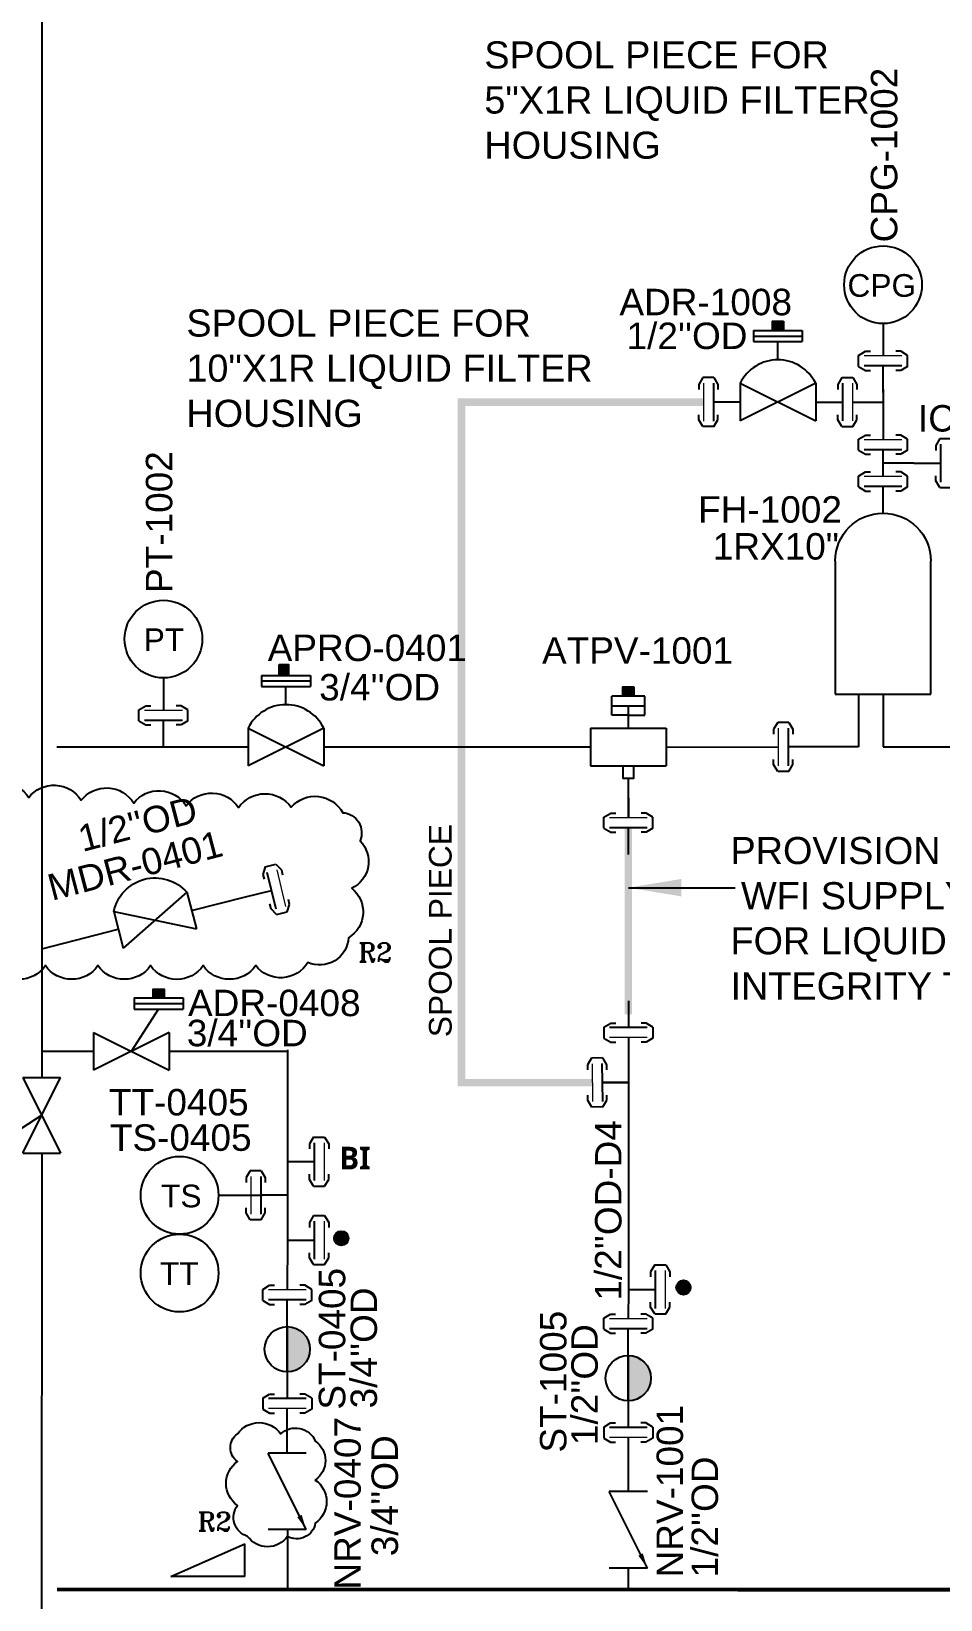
# Model space of a CAD drawing. Header units: millimetres. Extents: x -6754 to 5895, y -4820 to 1016.
# Drawn here: x -1479.3 to -1359, y -1977.1 to -1769.7 of the extents above; entities that cross this region are included whole.
import ezdxf
from ezdxf.enums import TextEntityAlignment as Align

# ---------------------------------------------------------------- set-up
doc = ezdxf.new("R2010")
doc.units = ezdxf.units.MM
doc.linetypes.add('ACAD_ISO04W100', pattern=[30.5, 24, -3, 0.5, -3])
doc.linetypes.add('HIDDEN', pattern=[0.375, 0.25, -0.125])
doc.layers.get('0').update_dxf_attribs({"linetype": 'CONTINUOUS'})
for name, color, linetype in [('can_move', 7, 'CONTINUOUS'), ('E---INDID------', 7, 'CONTINUOUS'), ('E---INDID-TEXT-25-35', 2, 'CONTINUOUS'), ('P---PFLGD------', 7, 'CONTINUOUS'), ('P---PFLTD-TEXT-25-35', 2, 'CONTINUOUS'), ('P---PLINB-CA029', 7, 'CONTINUOUS'), ('P---PLINB-CON004', 7, 'CONTINUOUS'), ('P---PLINB-CON012', 7, 'CONTINUOUS'), ('P---PLINB-DRH082', 7, 'CONTINUOUS'), ('P---PLINB-DRH118', 7, 'CONTINUOUS'), ('P---PLINB-DRH120', 7, 'CONTINUOUS'), ('P---PLINB-DRH201', 7, 'CONTINUOUS'), ('P---PLINB-DRH215', 7, 'CONTINUOUS'), ('P---PLINB-DRH235', 7, 'CONTINUOUS'), ('P---PLINB-DRH242', 7, 'CONTINUOUS'), ('P---PLINB-DROD036', 7, 'CONTINUOUS'), ('P---PLINB-DROD062', 7, 'CONTINUOUS'), ('P---PLINB-PRO026', 7, 'CONTINUOUS'), ('P---PLINB-PRO037', 7, 'CONTINUOUS'), ('P---PLIND-TEXT-25-35', 2, 'CONTINUOUS'), ('P---PVLSD-TEXT-18-25', 3, 'CONTINUOUS'), ('P---PVLSD-TEXT-25-35', 2, 'CONTINUOUS'), ('P---STRND------', 7, 'CONTINUOUS'), ('P---STRND-TEXT-25-35', 2, 'CONTINUOUS'), ('P---TANKB-V02', 7, 'CONTINUOUS'), ('P---TANKB-V04', 7, 'CONTINUOUS'), ('P---TANKB-V10', 7, 'CONTINUOUS'), ('VALVE', 6, 'CONTINUOUS')]:
    doc.layers.add(name, color=color, linetype=linetype)
doc.styles.add('ROMANS', font='romans.shx')
doc.styles.add('ROMANT', font='romant.shx')
doc.styles.get("Standard").update_dxf_attribs({"font": 'arial.ttf'})
doc.dimstyles.new('ISO-25', dxfattribs={"dimtxt": 2.5, "dimasz": 2.5, "dimexe": 1.25, "dimexo": 0.625, "dimtad": 1, "dimdec": 4, "dimdsep": 46, "dimlunit": 6, "dimtxsty": 'STANDARD', "dimcen": 2.5, "dimadec": 0, "dimazin": 0, "dimtfac": 1, "dimtdec": 4, "dimtmove": 0, "dimatfit": 3, "dimfxl": 1, "dimtolj": 1, "dimtzin": 0, "dimarcsym": 0})
doc.dimstyles.get("Standard").update_dxf_attribs({"dimtxt": 2.5, "dimasz": 2.5, "dimexe": 1.25, "dimexo": 0.625, "dimtad": 1, "dimdec": 4, "dimdsep": 46, "dimlunit": 6, "dimtxsty": 'STANDARD', "dimcen": 2.5, "dimadec": 0, "dimazin": 0, "dimtfac": 1, "dimtdec": 4, "dimtmove": 0, "dimatfit": 3, "dimfxl": 1, "dimtolj": 1, "dimtzin": 0, "dimarcsym": 0})

# ---------------------------------------------------------------- blocks, each defined once
blk = doc.blocks.new('phi_158253411749')
at = {"color": 0, "linetype": 'ByBlock'}
for p, q in [((-5.27, 0), (-5.27, 14.69)), ((5.27, 14.69), (5.27, 0)), ((5.27, 0), (-5.27, 0))]:
    blk.add_line(p, q, dxfattribs=at)
blk.add_arc((0, 14.69), 5.27, 0, 180, dxfattribs=at)
at = {"flags": 1}
for p, rotation in [((0, 19.96), 90), ((0, 0), 270), ((3.7, 0), 270)]:
    blk.add_attdef('PHI_CONNECTIONPOINT', p, '', height=0.1, rotation=rotation, dxfattribs=at)
for tag, p in [('CODE', (10.48, 12.92)), ('SIZE1_PRAJ', (9.13, 8.87)), ('USER1', (11.27, 4.28))]:
    blk.add_attdef(tag, p, '', height=3.5)
blk = doc.blocks.new('rgyjryjyfrjfhjgfgj')
at = {"color": 0, "linetype": 'ByBlock'}
for p, q in [((716.48, 396.87), (717.39, 397.41)), ((717.39, 397.41), (718.05, 397.41)), ((722.07, 397.41), (721.4, 397.41)), ((722.97, 396.87), (722.07, 397.41)), ((722.97, 395.42), (722.97, 396.87)), ((716.48, 395.42), (717.39, 394.88)), ((717.39, 394.88), (718.05, 394.88)), ((722.07, 394.88), (721.4, 394.88)), ((722.97, 395.42), (722.07, 394.88))]:
    blk.add_line(p, q, dxfattribs=at)
at = {"color": 6, "linetype": 'ByBlock'}
blk.add_line((719.73, 391.95), (719.73, 395.48), dxfattribs=at)
at = {"color": 1, "linetype": 'ByBlock', "lineweight": 15}
blk.add_lwpolyline([(717.23, 396.8), (722.23, 396.8)], dxfattribs=at)
at = {"color": 6, "linetype": 'ByBlock'}
blk.add_lwpolyline([(717.23, 395.48), (722.23, 395.48)], dxfattribs=at)
blk = doc.blocks.new('phi_15825218758')
at = {"color": 0, "linetype": 'ByBlock'}
blk.add_line((-3.24, 3.47), (-3.24, 4.92), dxfattribs=at)
blk.add_blockref('rgyjryjyfrjfhjgfgj', (-719.73, -391.95), dxfattribs=at)
at = {"flags": 1}
for p, rotation in [((0, 4.85), 90), ((0, 0), 270)]:
    blk.add_attdef('PHI_CONNECTIONPOINT', p, '', height=0.1, rotation=rotation, dxfattribs=at)
blk = doc.blocks.new('ADV')
at = {"color": 6}
blk.add_arc((1709.4, 811.99), 5.59, 26.5651, 153.4349, dxfattribs=at)
at = {"layer": 'VALVE'}
for p, q in [((1706.18, 821.46), (1712.63, 821.46)), ((1706.18, 821.46), (1706.18, 819.98)), ((1712.63, 821.46), (1712.63, 819.98)), ((1706.18, 820.72), (1712.63, 820.72)), ((1706.18, 819.98), (1712.63, 819.98)), ((1709.4, 817.58), (1709.4, 819.98)), ((1704.4, 814.49), (1704.4, 809.49)), ((1714.4, 814.49), (1704.4, 809.49)), ((1704.4, 814.49), (1714.4, 809.49)), ((1714.4, 814.49), (1714.4, 809.49))]:
    blk.add_line(p, q, dxfattribs=at)
blk = doc.blocks.new('phi_15863337301')
at = {"color": 0, "linetype": 'ByBlock'}
blk.add_blockref('ADV', (-1709.4, -811.99), dxfattribs=at)
at = {"flags": 1}
blk.add_attdef('PHI_CONNECTIONPOINT', (-5, 0), '', height=0.1, rotation=180, dxfattribs=at)
for tag, p in [('PHI_INSERTPOINT', (0, 0)), ('PHI_CONNECTIONPOINT', (5, 0))]:
    blk.add_attdef(tag, p, '', height=0.1, dxfattribs=at)
for tag, p in [('PRJ_TAG_B', (-8.12, -5.93)), ('DNCALC', (-3.96, -9.44))]:
    blk.add_attdef(tag, p, '', height=2.5)
blk = doc.blocks.new('ST1')
at = {"linetype": 'ByBlock'}
h = blk.add_hatch(color=0, dxfattribs=at)
h.dxf.hatch_style = 1
h.paths.add_polyline_path([(289.45, -286.11), (289.45, -291.11, 0.414214), (291.95, -288.61, 0.414214)])
at = {"color": 0, "linetype": 'ByBlock'}
blk.add_line((289.45, -291.11), (289.45, -286.11), dxfattribs=at)
blk.add_circle((289.45, -288.61), 2.5, dxfattribs=at)
blk = doc.blocks.new('phi_15831288483')
at = {"color": 0, "linetype": 'ByBlock', "xscale": 1.2, "yscale": 1.2, "zscale": 1.2}
blk.add_blockref('ST1', (-347.34, 343.33), dxfattribs=at)
at = {"extrusion": (7.4988e-33, 1.22465e-16, -1), "flags": 1}
for tag, p, rotation in [('PHI_CONNECTIONPOINT', (0, -0.19), 90), ('PHI_CONNECTIONPOINT', (0, -6), 270), ('PHI_INSERTPOINT', (0, -6), 180)]:
    blk.add_attdef(tag, p, '', height=0.1, rotation=rotation, dxfattribs=at)
for tag, p in [('CODE', (4.53, -2.75)), ('DN1', (6.61, -7.4))]:
    blk.add_attdef(tag, p, '', height=3.5)
blk = doc.blocks.new('CPG 1')
at = {"color": 0, "linetype": 'ByBlock'}
blk.add_line((2154.07, -1067.18), (2154.07, -1071.45), dxfattribs=at)
blk.add_circle((2154.07, -1062.04), 5.14, dxfattribs=at)
blk.add_text('CPG', height=3, rotation=359.9879, dxfattribs=at).set_placement((2149.37, -1063.63))
blk = doc.blocks.new('phi_158252447930')
at = {"color": 0, "linetype": 'ByBlock'}
blk.add_blockref('CPG 1', (-2154.07, 1071.45), dxfattribs=at)
blk.add_attdef('PLANT_BMK', (1.5, 15.32), '', height=3.2, rotation=90)
at = {"flags": 1}
for tag in ['PHI_CONNECTIONPOINT', 'PHI_INSERTPOINT']:
    blk.add_attdef(tag, (0, 0), '', height=0.1, rotation=269.9879, dxfattribs=at)
blk = doc.blocks.new('A$C66D9105F')
at = {"color": 5}
for p, q in [((0, 0), (0, 4.35)), ((9.77, 0), (0, 4.35)), ((0, 0), (9.77, 0))]:
    blk.add_line(p, q, dxfattribs=at)
blk = doc.blocks.new('phi_158252426326')
at = {"color": 0, "linetype": 'ByBlock'}
blk.add_line((-4.27, 0), (1.56, 0), dxfattribs=at)
blk.add_circle((-9.41, 0), 5.14, dxfattribs=at)
blk.add_text('TS', height=3, dxfattribs=at).set_placement((-11.86, -1.59))
blk.add_attdef('DEVICE', (-13.49, 5.97), '', height=3.5)
at = {"flags": 1}
for tag in ['PHI_CONNECTIONPOINT', 'PHI_INSERTPOINT']:
    blk.add_attdef(tag, (-16.11, -0.29), '', height=0.1, dxfattribs=at)
blk = doc.blocks.new('phi_158252436928')
at = {"color": 0, "linetype": 'ByBlock'}
blk.add_circle((-5.14, 0), 5.14, dxfattribs=at)
blk.add_text('TT', height=3, rotation=359.9879, dxfattribs=at).set_placement((-7.75, -1.58))
at = {"flags": 1}
for tag in ['PHI_CONNECTIONPOINT', 'PHI_INSERTPOINT']:
    blk.add_attdef(tag, (0, 0), '', height=0.1, rotation=359.9879, dxfattribs=at)
blk.add_attdef('DEVICE', (-12.28, -9.32), '', height=3.5)
blk = doc.blocks.new('phi_158253606254')
at = {"color": 0, "linetype": 'ByBlock'}
blk.add_line((0, 4.27), (0, 0), dxfattribs=at)
blk.add_circle((0, 9.41), 5.14, dxfattribs=at)
blk.add_text('PT', height=3, rotation=359.9879, dxfattribs=at).set_placement((-2.61, 7.83))
blk.add_attdef('PLANT_BMK', (1.5, 15.32), '', height=3.2, rotation=90)
at = {"flags": 1}
for tag in ['PHI_CONNECTIONPOINT', 'PHI_INSERTPOINT']:
    blk.add_attdef(tag, (0, 0), '', height=0.1, rotation=269.9879, dxfattribs=at)
blk = doc.blocks.new('APV')
at = {"color": 6}
blk.add_line((1637.22, 801.29), (1640.82, 806.87), dxfattribs=at)
at = {"layer": 'VALVE'}
for p, q in [((1637.59, 808.35), (1644.05, 808.35)), ((1637.59, 808.35), (1637.59, 806.87)), ((1637.59, 807.61), (1644.05, 807.61)), ((1637.59, 806.87), (1644.05, 806.87)), ((1644.05, 808.35), (1644.05, 806.87)), ((1632.22, 803.79), (1632.22, 798.79)), ((1642.22, 803.79), (1632.22, 798.79)), ((1632.22, 803.79), (1642.22, 798.79)), ((1642.22, 803.79), (1642.22, 798.79))]:
    blk.add_line(p, q, dxfattribs=at)
blk = doc.blocks.new('phi_16763042120')
at = {"color": 0, "linetype": 'ByBlock'}
blk.add_blockref('APV', (-1637.22, -801.29), dxfattribs=at)
at = {"flags": 1}
blk.add_attdef('PHI_CONNECTIONPOINT', (-5, 0), '', height=0.1, rotation=180, dxfattribs=at)
for tag, p in [('PHI_INSERTPOINT', (0, 0)), ('PHI_CONNECTIONPOINT', (5, 0))]:
    blk.add_attdef(tag, p, '', height=0.1, dxfattribs=at)
at = {"color": 7}
for tag, p in [('PRJ_TAG_B', (-13.53, -6.4)), ('DNCALC', (-9.38, -11.66))]:
    blk.add_attdef(tag, p, '', height=3.5, dxfattribs=at)
blk = doc.blocks.new('phi_15825452495')
at = {"color": 0, "linetype": 'ByBlock'}
blk.add_blockref('APV', (-1637.22, -801.29), dxfattribs=at)
at = {"flags": 1}
blk.add_attdef('PHI_CONNECTIONPOINT', (-5, 0), '', height=0.1, rotation=180, dxfattribs=at)
for tag, p in [('PHI_INSERTPOINT', (0, 0)), ('PHI_CONNECTIONPOINT', (5, 0))]:
    blk.add_attdef(tag, p, '', height=0.1, dxfattribs=at)
for tag, p in [('PRJ_TAG_B', (-8.12, -6.4)), ('DNCALC', (-3.96, -9.91))]:
    blk.add_attdef(tag, p, '', height=2.5)
blk = doc.blocks.new('mdv')
at = {"color": 6}
blk.add_arc((2897.55, 795.91), 5.59, 26.5651, 153.4349, dxfattribs=at)
at = {"layer": 'VALVE'}
for p, q in [((2892.55, 798.41), (2892.55, 793.41)), ((2902.55, 798.41), (2892.55, 793.41)), ((2892.55, 798.41), (2902.55, 793.41)), ((2902.55, 798.41), (2902.55, 793.41))]:
    blk.add_line(p, q, dxfattribs=at)
blk = doc.blocks.new('phi_158262624512')
at = {"color": 0, "linetype": 'ByBlock'}
blk.add_blockref('mdv', (-2897.55, -795.91), dxfattribs=at)
at = {"flags": 1}
blk.add_attdef('PHI_CONNECTIONPOINT', (-5, 0), '', height=0.1, rotation=180, dxfattribs=at)
for tag, p in [('PHI_INSERTPOINT', (0, 0)), ('PHI_CONNECTIONPOINT', (5, 0))]:
    blk.add_attdef(tag, p, '', height=0.1, dxfattribs=at)
for tag, p in [('PRJ_TAG_B', (-11.44, -5.46)), ('DNCALC', (-6.73, -8.7))]:
    blk.add_attdef(tag, p, '', height=2.5)
blk = doc.blocks.new('A$C73A0612B')
at = {"layer": 'VALVE'}
for p, q in [((0, 12.63), (0, 0)), ((25.25, 12.63), (25.25, 0))]:
    blk.add_line(p, q, dxfattribs=at)
at = {"color": 6}
blk.add_leader([(25.25, 12.63), (0, 0)], dimstyle='STANDARD', override={"dimasz": 5}, dxfattribs=at)
blk = doc.blocks.new('phi_15826258899')
at = {"color": 0, "linetype": 'ByBlock', "xscale": 0.4, "yscale": 0.4, "zscale": 0.4}
blk.add_blockref('A$C73A0612B', (-5.05, -2.53), dxfattribs=at)
at = {"flags": 1}
blk.add_attdef('PHI_CONNECTIONPOINT', (-5.05, 0), '', height=0.1, rotation=180, dxfattribs=at)
for tag, p in [('PHI_INSERTPOINT', (0, 0)), ('PHI_CONNECTIONPOINT', (5.05, 0))]:
    blk.add_attdef(tag, p, '', height=0.1, dxfattribs=at)
for tag, p in [('TAG_PRJ', (-5.8, -5.6)), ('CODE', (-3.82, -8.78)), ('DNCALC', (-3.82, -12.17))]:
    blk.add_attdef(tag, p, '', height=2.5)

msp = doc.modelspace()

# ---------------------------------------------------------------- hatches: boundary and pattern name
h = msp.add_hatch(color=1)
h.dxf.hatch_style = 1
h.paths.add_polyline_path([(-1381.24, -1809.29), (-1379.79, -1809.29), (-1379.79, -1808.05), (-1381.24, -1808.05)])
h = msp.add_hatch(color=1)
h.dxf.hatch_style = 1
h.paths.add_polyline_path([(-1445.28, -1854.9), (-1445.28, -1853.45), (-1446.51, -1853.45), (-1446.51, -1854.9)])
h = msp.add_hatch(color=1)
h.dxf.hatch_style = 1
h.paths.add_polyline_path([(-1401.03, -1857.65), (-1399.58, -1857.65), (-1399.58, -1856.41), (-1401.03, -1856.41)])
h = msp.add_hatch(color=1)
h.dxf.hatch_style = 1
h.paths.add_polyline_path([(-1461.71, -1896.41), (-1463.16, -1896.41), (-1463.16, -1897.65), (-1461.71, -1897.65)])
h = msp.add_hatch(color=256)
h.dxf.hatch_style = 1
h.paths.add_polyline_path([(-1439.23, -1929.33, 1), (-1437.33, -1929.33, 1)])
h = msp.add_hatch(color=256)
h.dxf.hatch_style = 1
h.paths.add_polyline_path([(-1393.96, -1935.84, 1), (-1392.05, -1935.84, 1)])

# ---------------------------------------------------------------- linework, layer by layer
at = {"color": 0, "linetype": 'ByBlock'}
msp.add_line((-1388.99, -1815.51), (-1390.44, -1815.51), dxfattribs=at)
at = {"color": 6}
for p, q in [((-1370.66, -1818.75), (-1366.61, -1818.75)), ((-1366.61, -1817.04), (-1366.61, -1823.74)), ((-1362.55, -1826.83), (-1366.61, -1826.83)), ((-1400.3, -1860.15), (-1400.3, -1858.9))]:
    msp.add_line(p, q, dxfattribs=at)
for p, q in [((-1369.86, -1857.4), (-1369.86, -1864.36)), ((-1366.61, -1857.4), (-1366.61, -1864.36)), ((-1369.86, -1864.36), (-1375.62, -1864.36)), ((-1366.61, -1864.36), (-1357.6, -1864.36)), ((-1458.08, -1886), (-1450.96, -1884.17)), ((-1477.9, -1891.04), (-1467.77, -1888.46)), ((-1445.44, -1957.74), (-1445.42, -1951.87))]:
    msp.add_line(p, q)
at = {"color": 1}
for points in [[(-1379.79, -1808.05), (-1379.79, -1809.29), (-1381.24, -1809.29), (-1381.24, -1808.05)], [(-1446.51, -1853.45), (-1445.28, -1853.45), (-1445.28, -1854.9), (-1446.51, -1854.9)], [(-1399.58, -1856.41), (-1399.58, -1857.65), (-1401.03, -1857.65), (-1401.03, -1856.41)], [(-1463.16, -1897.55), (-1463.16, -1896.41), (-1461.71, -1896.41), (-1461.71, -1897.55)]]:
    msp.add_lwpolyline(points, close=True, dxfattribs=at)
for points in [[(-1400.3, -1873.71), (-1400.3, -1868.54)], [(-1403.76, -1908.75), (-1400.3, -1908.74)]]:
    msp.add_lwpolyline(points)
for points in [[(-1486.57, -1870.69, -0.520567), (-1479.63, -1871.05, -0.520567), (-1472.69, -1871.41, -0.520567), (-1465.74, -1871.78, -0.520567), (-1458.8, -1872.14, -0.520567), (-1451.86, -1872.38, -0.520567), (-1444.91, -1872.32, -0.520567), (-1438.08, -1873.05, -0.520567), (-1435.8, -1876.78, -0.520567), (-1436.9, -1883.04, -0.520567), (-1437.31, -1889.59, -0.520567), (-1442.7, -1892.87, -0.520567), (-1449.6, -1893.28, -0.520567), (-1456.55, -1893.28, -0.520567), (-1463.51, -1893.28, -0.520567), (-1470.46, -1893.28, -0.520567), (-1477.41, -1893.28, -0.520567), (-1484.36, -1893.28, -0.520567), (-1486.57, -1888.54, -0.520567), (-1486.57, -1881.59, -0.520567), (-1486.57, -1874.63, -0.520567)], [(-1452, -1955.2, -0.520567), (-1446.29, -1955.2, -0.520567), (-1441.71, -1956.16, -0.520567), (-1441.71, -1961.3, -0.520567), (-1441.71, -1967, -0.520567), (-1445.39, -1968.75, -0.520567), (-1450.67, -1968.75, -0.520567), (-1452, -1964.66, -0.520567), (-1452, -1958.84, -0.520567)]]:
    msp.add_lwpolyline(points, format="xyb", close=True, dxfattribs=at)
at = {"linetype": 'HIDDEN', "ltscale": 20, "const_width": 1}
msp.add_lwpolyline([(-1400.3, -1899.71), (-1400.3, -1875.03)], dxfattribs=at)
for centre in [(-1438.28, -1929.33), (-1393.01, -1935.84)]:
    msp.add_circle(centre, 0.952)
at = {"layer": 'can_move', "linetype": 'HIDDEN', "ltscale": 20, "const_width": 1}
msp.add_lwpolyline([(-1390.37, -1818.75), (-1422.38, -1818.75), (-1422.38, -1908.76), (-1405.08, -1908.75)], dxfattribs=at)
at = {"layer": 'P---PLINB-CON004', "color": 230, "linetype": 'ACAD_ISO04W100', "const_width": 0.5}
for points in [[(-1421.88, -1975.79), (-1400.31, -1975.79)], [(-1392.68, -1975.79), (-1311.69, -1975.83)]]:
    msp.add_lwpolyline(points, dxfattribs=at)
at = {"layer": 'P---PLINB-CON012', "color": 230, "linetype": 'ACAD_ISO04W100', "const_width": 0.5}
for points in [[(-1475.9, -1975.79), (-1445.41, -1975.79)], [(-1445.41, -1975.79), (-1421.88, -1975.79)], [(-1400.31, -1975.79), (-1392.68, -1975.79)]]:
    msp.add_lwpolyline(points, dxfattribs=at)
at = {"layer": 'P---PLINB-DRH082', "color": 7, "linetype": 'Continuous', "ltscale": 0.1}
for points in [[(-1400.31, -1868.54), (-1400.3, -1873.71)], [(-1400.3, -1902.8), (-1400.28, -1936.1)], [(-1400.28, -1936.1), (-1400.31, -1939.97)], [(-1400.31, -1955.68), (-1400.31, -1962.84)], [(-1400.31, -1972.94), (-1400.31, -1975.79)]]:
    msp.add_lwpolyline(points, dxfattribs=at)
at = {"layer": 'P---PLINB-DRH118', "color": 7, "linetype": 'Continuous', "ltscale": 0.1}
msp.add_lwpolyline([(-1400.31, -1945.02), (-1400.31, -1950.83)], dxfattribs=at)
at = {"layer": 'P---PLINB-DRH201', "color": 7, "linetype": 'Continuous', "ltscale": 0.1}
for points in [[(-1445.42, -1941.2), (-1445.42, -1947.01)], [(-1445.41, -1967.84), (-1445.41, -1975.79)]]:
    msp.add_lwpolyline(points, dxfattribs=at)
at = {"layer": 'P---PLINB-DRH235', "color": 7, "linetype": 'Continuous', "ltscale": 0.1}
for points in [[(-1477.9, -1904.61), (-1471.04, -1904.61)], [(-1461.04, -1904.61), (-1445.41, -1904.61)], [(-1445.41, -1904.42), (-1445.4, -1919.2)], [(-1445.4, -1919.2), (-1445.4, -1923.65)], [(-1445.4, -1923.65), (-1445.4, -1929.58)], [(-1445.4, -1929.58), (-1445.42, -1936.16)]]:
    msp.add_lwpolyline(points, dxfattribs=at)
at = {"layer": 'P---PLINB-DRH242', "color": 7, "linetype": 'Continuous', "ltscale": 0.1}
for points in [[(-1477.9, -1650.44), (-1477.9, -1904.61)], [(-1477.9, -1904.61), (-1477.9, -1908.07)], [(-1477.9, -1918.07), (-1477.93, -1982.18)]]:
    msp.add_lwpolyline(points, dxfattribs=at)
at = {"layer": 'P---PLINB-PRO026', "color": 4, "linetype": 'Continuous', "ltscale": 0.1}
msp.add_lwpolyline([(-1395.3, -1864.37), (-1380.47, -1864.36)], dxfattribs=at)
at = {"layer": 'P---PLINB-PRO037', "color": 4, "linetype": 'Continuous', "ltscale": 0.1}
for points in [[(-1475.9, -1864.36), (-1461.8, -1864.36)], [(-1461.8, -1864.36), (-1450.6, -1864.36)], [(-1440.6, -1864.36), (-1405.3, -1864.36)]]:
    msp.add_lwpolyline(points, dxfattribs=at)
at = {"layer": 'VALVE', "color": 6}
for p, q in [((-1398.12, -1857.65), (-1402.49, -1857.65)), ((-1402.49, -1860.15), (-1402.49, -1857.65)), ((-1398.12, -1860.15), (-1398.12, -1857.65)), ((-1402.49, -1858.9), (-1398.12, -1858.9)), ((-1400.3, -1860.15), (-1402.49, -1860.15)), ((-1400.3, -1861.87), (-1400.3, -1860.15)), ((-1400.3, -1860.15), (-1398.12, -1860.15))]:
    msp.add_line(p, q, dxfattribs=at)
at = {"layer": 'VALVE'}
for p, q in [((-1405.3, -1861.87), (-1405.3, -1866.87)), ((-1405.3, -1861.87), (-1395.3, -1861.87)), ((-1395.3, -1861.87), (-1395.3, -1866.87)), ((-1405.3, -1866.87), (-1395.3, -1866.87))]:
    msp.add_line(p, q, dxfattribs=at)
msp.add_lwpolyline([(-1400.99, -1866.87), (-1399.62, -1866.87), (-1399.62, -1868.54), (-1400.99, -1868.54)], close=True, dxfattribs=at)

# ---------------------------------------------------------------- block references
at = {"color": 0, "linetype": 'ByBlock', "xscale": -1, "rotation": 90}
msp.add_blockref('rgyjryjyfrjfhjgfgj', (-993.57, -1099.03), dxfattribs=at)
at = {"xscale": -1}
msp.add_blockref('A$C66D9105F', (-1451.04, -1974.07), dxfattribs=at)
at = {"layer": 'E---INDID------'}
ref = msp.add_blockref('phi_158252436928', (-1454.52, -1933.93), dxfattribs=at)
ref.add_attrib('DEVICE', 'TT-0405', (-1469.01, -1913.09), dxfattribs={"layer": 'E---INDID-TEXT-25-35', "color": 7, "height": 3.5})
at = {"layer": 'P---PFLGD------', "rotation": 270}
msp.add_blockref('phi_15825218758', (-1362.55, -1826.83), dxfattribs=at)
at = {"layer": 'P---PLINB-CA029'}
ref = msp.add_blockref('phi_158252447930', (-1366.61, -1812.65), dxfattribs=at)
ref.add_attrib('PLANT_BMK', 'CPG-1002', (-1364.72, -1797.64), dxfattribs={"layer": 'E---INDID-TEXT-25-35', "color": 7, "height": 3.5, "rotation": 90})
at = {"layer": 'P---PLINB-CA029', "xscale": -1}
for p in [(-1366.61, -1817.5), (-1366.61, -1828.59), (-1366.61, -1833.45)]:
    msp.add_blockref('phi_15825218758', p, dxfattribs=at)
at = {"layer": 'P---PLINB-DRH082', "xscale": -1}
for p in [(-1400.3, -1878.57), (-1400.31, -1944.83)]:
    msp.add_blockref('phi_15825218758', p, dxfattribs=at)
at = {"layer": 'P---PLINB-DRH082'}
for p, rotation in [((-1400.3, -1897.94), 180), ((-1400.28, -1936.1), 270)]:
    msp.add_blockref('phi_15825218758', p, dxfattribs=dict(at, rotation=rotation))
ref = msp.add_blockref('phi_15826258899', (-1400.31, -1967.89), dxfattribs=dict(at, rotation=269.9999999999999))
ref.add_attrib('CODE', 'NRV-1001', dxfattribs={"layer": 'P---PVLSD-TEXT-18-25', "color": 7, "height": 3.5, "rotation": 90}).set_placement((-1396.57, -1951.36), align=Align.TOP_RIGHT)
ref.add_attrib('DNCALC', "1/2''OD", dxfattribs={"layer": 'P---PVLSD-TEXT-18-25', "color": 7, "height": 3.5, "rotation": 90}).set_placement((-1391.94, -1958.19), align=Align.TOP_RIGHT)
at = {"layer": 'P---PLINB-DRH118'}
ref = msp.add_blockref('phi_15831288483', (-1400.31, -1944.83), dxfattribs=at)
ref.add_attrib('DN1', "1/2''OD", (-1404.35, -1956.69), dxfattribs={"layer": 'P---PFLTD-TEXT-25-35', "color": 7, "height": 3.5, "rotation": 90})
ref.add_attrib('CODE', 'ST-1005', (-1408.49, -1957.67), dxfattribs={"layer": 'P---PFLTD-TEXT-25-35', "color": 7, "height": 3.5, "rotation": 90})
at = {"layer": 'P---PLINB-DRH118', "rotation": 180}
msp.add_blockref('phi_15825218758', (-1400.31, -1950.83), dxfattribs=at)
at = {"layer": 'P---PLINB-DRH120'}
ref = msp.add_blockref('phi_15826258899', (-1445.44, -1962.79), dxfattribs=dict(at, rotation=269.9999999999999))
ref.add_attrib('CODE', 'NRV-0407', dxfattribs={"layer": 'P---PVLSD-TEXT-18-25', "color": 7, "height": 3.5, "rotation": 90}).set_placement((-1439.2, -1952.96), align=Align.TOP_RIGHT)
ref.add_attrib('DNCALC', "3/4''OD", dxfattribs={"layer": 'P---PVLSD-TEXT-18-25', "color": 7, "height": 3.5, "rotation": 90}).set_placement((-1434.28, -1955.38), align=Align.TOP_RIGHT)
at = {"layer": 'P---PLINB-DRH201'}
ref = msp.add_blockref('phi_15831288483', (-1445.42, -1941.01), dxfattribs=at)
ref.add_attrib('DN1', "3/4''OD", (-1433.55, -1951.83), dxfattribs={"layer": 'P---PFLTD-TEXT-25-35', "color": 7, "height": 3.5, "rotation": 90})
ref.add_attrib('CODE', 'ST-0405', (-1437.75, -1952), dxfattribs={"layer": 'P---PFLTD-TEXT-25-35', "color": 7, "height": 3.5, "rotation": 90})
at = {"layer": 'P---PLINB-DRH201', "rotation": 180}
msp.add_blockref('phi_15825218758', (-1445.42, -1947.01), dxfattribs=at)
at = {"layer": 'P---PLINB-DRH215', "rotation": 283.4027019227205}
msp.add_blockref('phi_15825218758', (-1450.96, -1884.17), dxfattribs=at)
at = {"layer": 'P---PLINB-DRH235'}
ref = msp.add_blockref('phi_158252426326', (-1450.25, -1923.65), dxfattribs=at)
ref.add_attrib('DEVICE', 'TS-0405', (-1468.89, -1917.77), dxfattribs={"layer": 'E---INDID-TEXT-25-35', "color": 7, "height": 3.5})
at = {"layer": 'P---PLINB-DRH235', "rotation": 270}
for p in [(-1445.4, -1919.2), (-1445.4, -1929.58)]:
    msp.add_blockref('phi_15825218758', p, dxfattribs=at)
at = {"layer": 'P---PLINB-DRH235', "xscale": -1, "rotation": 90}
msp.add_blockref('phi_15825218758', (-1445.4, -1923.65), dxfattribs=at)
at = {"layer": 'P---PLINB-DRH235', "xscale": -1}
msp.add_blockref('phi_15825218758', (-1445.42, -1941.01), dxfattribs=at)
at = {"layer": 'P---PLINB-DROD036', "xscale": -1, "rotation": 90.67020393705835}
msp.add_blockref('phi_15825218758', (-1400.23, -1908.69), dxfattribs=at)
at = {"layer": 'P---PLINB-DROD062', "rotation": 270}
msp.add_blockref('phi_15825218758', (-1375.52, -1818.75), dxfattribs=at)
at = {"layer": 'P---PLINB-PRO026', "xscale": -1, "rotation": 90}
msp.add_blockref('phi_15825218758', (-1375.62, -1864.36), dxfattribs=at)
at = {"layer": 'P---PLINB-PRO037'}
ref = msp.add_blockref('phi_158253606254', (-1461.8, -1859.51), dxfattribs=at)
ref.add_attrib('PLANT_BMK', 'PT-1002', (-1460.63, -1844), dxfattribs={"layer": 'E---INDID-TEXT-25-35', "color": 7, "height": 3.5, "rotation": 90})
msp.add_blockref('phi_15825218758', (-1461.8, -1864.36), dxfattribs=at)
at = {"layer": 'P---STRND------'}
ref = msp.add_blockref('phi_158253411749', (-1366.61, -1857.4), dxfattribs=dict(at, xscale=-1.2, yscale=1.2, zscale=1.2))
ref.add_attrib('USER1', '1RX10"', (-1389.13, -1839.58), dxfattribs={"layer": 'P---STRND-TEXT-25-35', "color": 7, "height": 3.5})
ref.add_attrib('CODE', 'FH-1002', (-1391.07, -1834.7), dxfattribs={"layer": 'P---STRND-TEXT-25-35', "color": 7, "height": 3.5})
at = {"layer": 'P---TANKB-V02', "extrusion": (1.80607e-16, -2.05838e-16, -1)}
ref = msp.add_blockref('phi_158262624512', (1462.91, -1887.27), dxfattribs=dict(at, rotation=345.3005368285706))
ref.add_attrib('PRJ_TAG_B', 'MDR-0401', (-1476.55, -1884.72), dxfattribs={"layer": 'P---PVLSD-TEXT-18-25', "color": 7, "height": 3.5, "rotation": 14.6995})
ref.add_attrib('DNCALC', "1/2''OD", (-1472.51, -1878.26), dxfattribs={"layer": 'P---PVLSD-TEXT-18-25', "color": 7, "height": 3.5, "rotation": 14.6995})
at = {"layer": 'P---TANKB-V04', "extrusion": (2.46519e-32, -2.44929e-16, -1)}
ref = msp.add_blockref('phi_15863337301', (1445.6, -1864.36), dxfattribs=dict(at, xscale=-1, zscale=-1))
ref.add_attrib('DNCALC', "3/4''OD", (-1441.2, -1858.21), dxfattribs={"layer": 'P---PVLSD-TEXT-18-25', "color": 7, "height": 3.5})
ref.add_attrib('PRJ_TAG_B', 'APRO-0401', (-1448.01, -1853), dxfattribs={"layer": 'P---PVLSD-TEXT-18-25', "color": 7, "height": 3.5})
at = {"layer": 'P---TANKB-V04'}
ref = msp.add_blockref('phi_15825452495', (-1466.04, -1904.61), dxfattribs=at)
ref.add_attrib('DNCALC', "3/4''OD", (-1458.71, -1903.94), dxfattribs={"layer": 'P---PVLSD-TEXT-18-25', "color": 7, "height": 3.5})
ref.add_attrib('PRJ_TAG_B', 'ADR-0408', (-1458.55, -1899.96), dxfattribs={"layer": 'P---PVLSD-TEXT-18-25', "color": 7, "height": 3.5})
at = {"layer": 'P---TANKB-V04', "extrusion": (-4.68864e-32, 1.22465e-16, -1)}
ref = msp.add_blockref('phi_16763042120', (1477.9, -1913.07), dxfattribs=dict(at, rotation=270))
ref.add_attrib('DNCALC', "1''OD", (-1481.56, -1940.18), dxfattribs={"layer": 'P---PVLSD-TEXT-25-35', "color": 7, "height": 3.5, "rotation": 90})
ref.add_attrib('PRJ_TAG_B', 'ADR-0407', (-1485.91, -1940.57), dxfattribs={"layer": 'P---PVLSD-TEXT-25-35', "color": 7, "height": 3.5, "rotation": 90})
at = {"layer": 'P---TANKB-V10', "extrusion": (2.46519e-32, -2.44929e-16, -1)}
ref = msp.add_blockref('phi_15863337301', (1380.52, -1818.75), dxfattribs=dict(at, xscale=-1, zscale=-1))
ref.add_attrib('DNCALC', "1/2''OD", (-1400.54, -1811.74), dxfattribs={"layer": 'P---PVLSD-TEXT-18-25', "color": 7, "height": 3.5})
ref.add_attrib('PRJ_TAG_B', 'ADR-1008', (-1401.48, -1807.27), dxfattribs={"layer": 'P---PVLSD-TEXT-18-25', "color": 7, "height": 3.5})

# ---------------------------------------------------------------- texts
msp.add_text('IC-1002', height=3.5).set_placement((-1361.99, -1822.65))
at = {"color": 1, "char_height": 3.5805, "width": 128.7372, "attachment_point": 1}
for s, insert in [('SPOOL PIECE FOR \\P5"X1R LIQUID FILTER \\PHOUSING ', (-1419.35, -1771.05)), ('SPOOL PIECE FOR \\P10"X1R LIQUID FILTER \\PHOUSING ', (-1458.77, -1806.51)), ('PROVISION FOR\\P WFI SUPPLY \\PFOR LIQUID FILTER \\PINTEGRITY TESTING ', (-1386.79, -1876.27))]:
    msp.add_mtext(s, dxfattribs=dict(at, insert=insert))
at = {"insert": (-1426.68, -1902.74), "char_height": 3, "attachment_point": 1, "rotation": 90}
msp.add_mtext_dynamic_manual_height_columns('SPOOL PIECE', width=64.7794, gutter_width=0.5, heights=[-3.1], dxfattribs=at)
at = {"attachment_point": 1}
for s, width, gutter_width, heights, insert, char_height, style in [('R2', 2.6741, 12.5, [-2.5], (-1436.04, -1890.27), 2.5, 'ROMANT'), ('{\\fSegoe UI Semibold|b0|i0|c0|p34;BI}', 64.4856, 0.5, [-3], (-1438.54, -1917.23), 3, 'ROMANS'), ('R2', 2.6741, 12.5, [-2.5], (-1457.3, -1965.54), 2.5, 'ROMANT')]:
    msp.add_mtext_dynamic_manual_height_columns(s, width=width, gutter_width=gutter_width, heights=heights, dxfattribs=dict(at, insert=insert, char_height=char_height, style=style))
at = {"insert": (-1404.71, -1937.58), "char_height": 3.5, "width": 11.4042, "attachment_point": 1, "rotation": 90}
msp.add_mtext("1/2''OD-D4", dxfattribs=at)
at = {"layer": 'P---PLIND-TEXT-25-35', "color": 7}
msp.add_text('ATPV-1001', height=3.5, dxfattribs=at).set_placement((-1411.72, -1853.36))

# ---------------------------------------------------------------- leaders
msp.add_leader([(-1400.3, -1882.97), (-1386.18, -1882.97)], dimstyle='ISO-25', override={"dimtxt": 3.5, "dimasz": 7, "dimexe": 1.4, "dimgap": 0.625, "dimtad": 0, "dimclrt": 2, "dimtix": 1})

doc.saveas('drawing.dxf')
